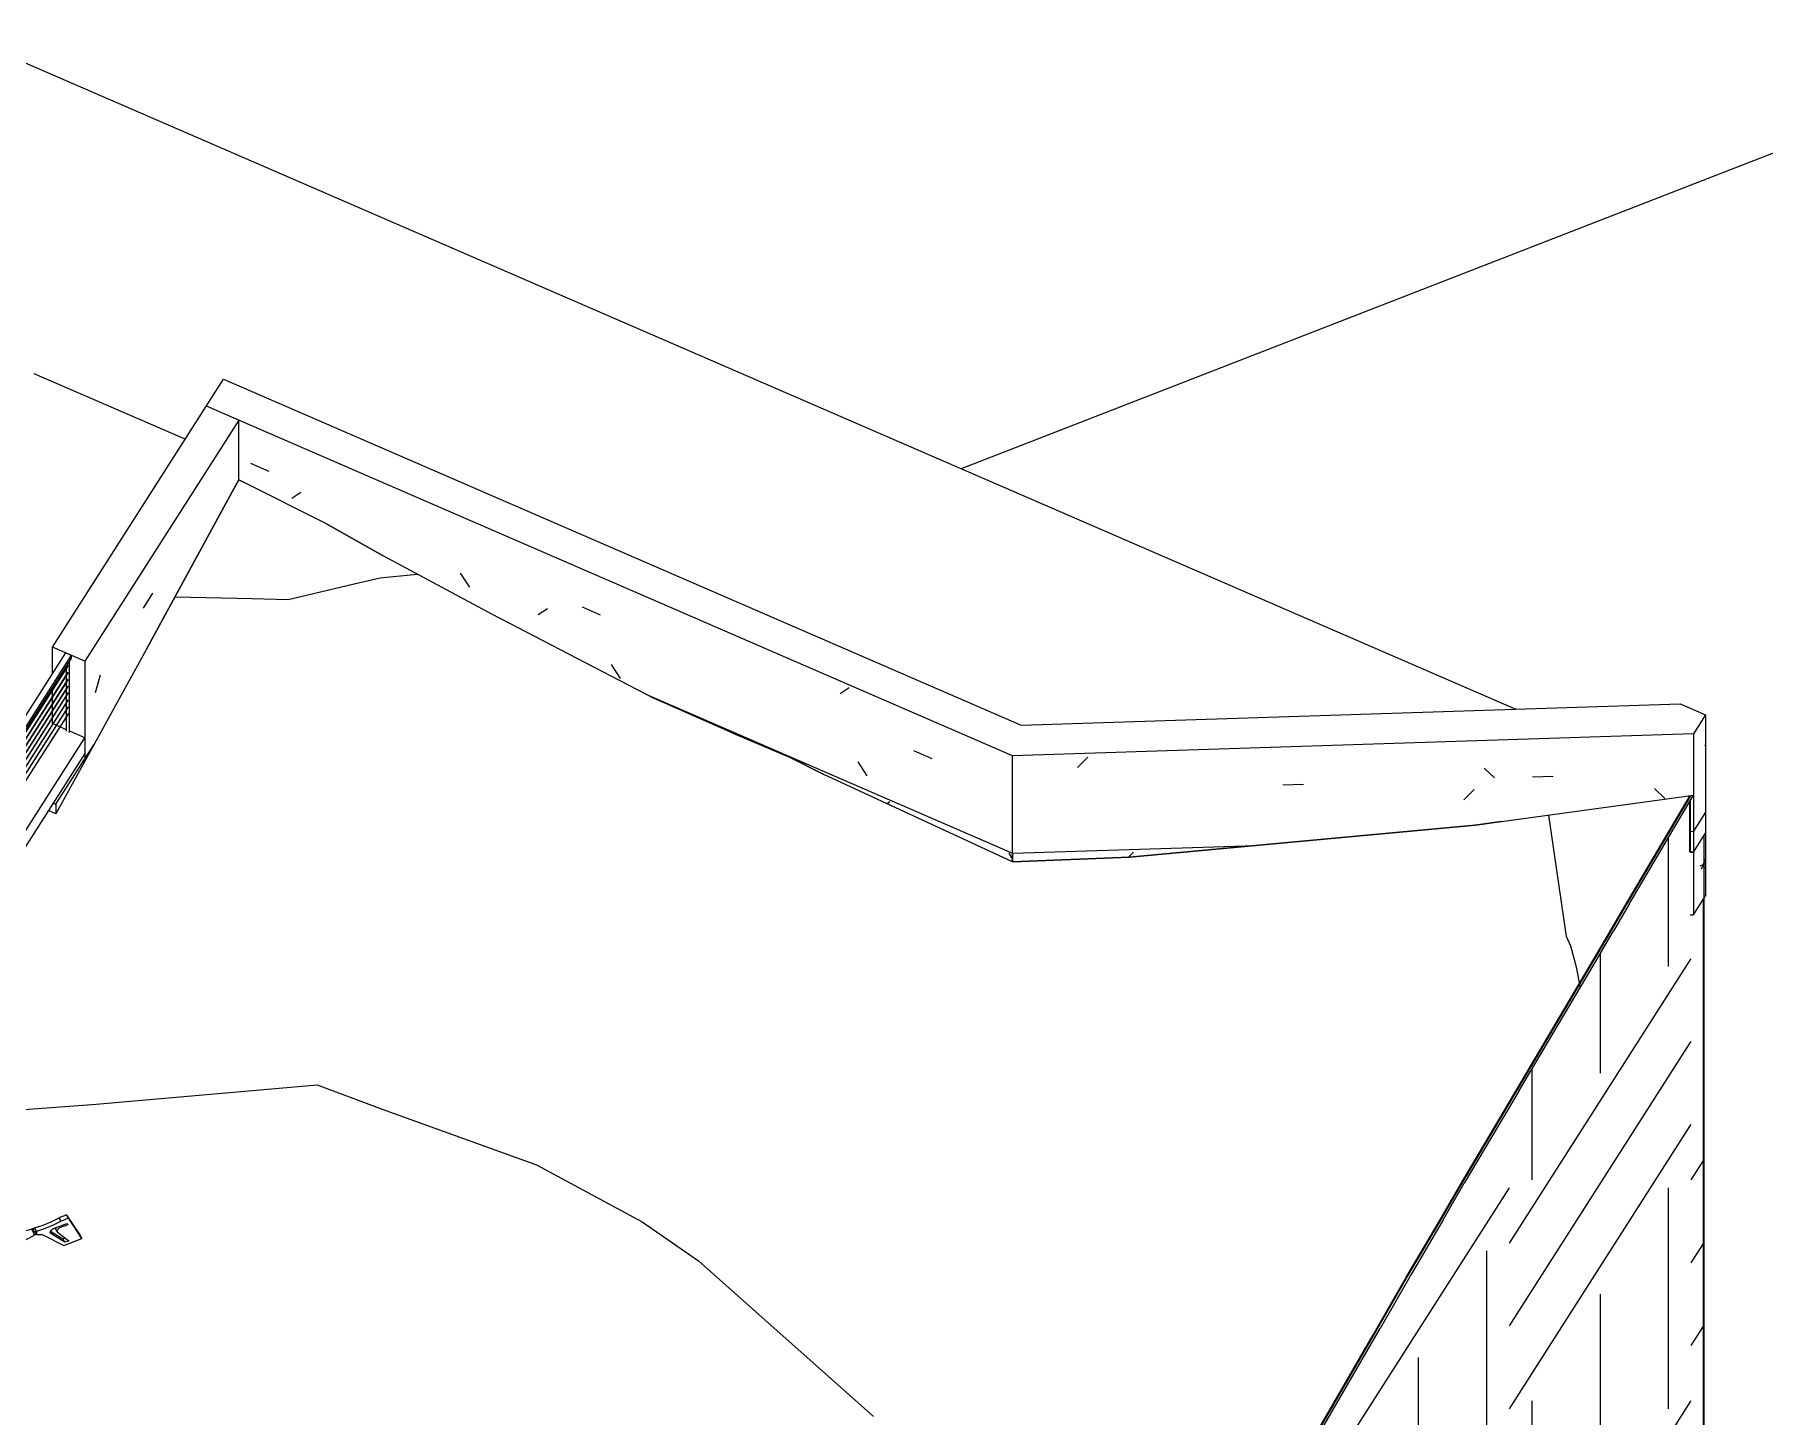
# Model space of a CAD drawing. Header units: millimetres. Extents: x -35445 to 232153, y -57203 to 42724.
# Drawn here: x 196246 to 210324, y 230 to 11479 of the extents above; entities that cross this region are included whole.
import ezdxf

# ---------------------------------------------------------------- set-up
doc = ezdxf.new("R2010")
doc.units = ezdxf.units.MM
for name, color, linetype, lineweight in [('A-FLOR', 192, 'Continuous', 9), ('A-FLOR-HRAL', 11, 'Continuous', 9), ('A-WALL-PATT', 111, 'Continuous', 9), ('C-BLDG-PADS', 91, 'Continuous', 9), ('C-TOPO', 7, 'Continuous', 9), ('C-TOPO-MINR', 7, 'Continuous', 9), ('L-SITE', 91, 'Continuous', 9), ('L-SITE-WALL', 31, 'Continuous', 9), ('S-FNDN', 32, 'Continuous', 9)]:
    doc.layers.add(name, color=color, linetype=linetype, lineweight=lineweight)
pattern_1 = [(57.425, (181628.4, -12577.8), (1478.838, 4114.31), [2746.7, -2746.7]), (57.425, (181628.4, -11902.9), (1478.838, 4114.31), [2746.7, -2746.7]), (57.425, (181628.4, -11228), (1478.838, 4114.31), [2746.7, -2746.7]), (90, (181813.3, -10713.7), (-1478.825, -514.913), [1799.7, -1799.7]), (90, (182367.9, -9845.7), (-1478.825, -514.913), [1799.7, -1799.7]), (90, (182922.4, -8977.7), (-1478.825, -514.913), [1799.7, -1799.7])]
pattern_2 = [(1.846, (172901.35, 30204.87), (4060.89, 706.787), [167.6, -2879.65, -19299.26]), (1.846, (172901.35, 30204.87), (4060.89, 706.787), [-3047.25, 167.6, -2879.65, -16252.01]), (1.846, (172901.35, 30204.87), (4060.89, 706.787), [-6094.5, 167.6, -5926.905, -10157.51]), (1.846, (172901.35, 30204.87), (4060.89, 706.787), [-12189.01, 167.6, -2879.65, -7110.255]), (1.846, (172901.35, 30204.87), (4060.89, 706.787), [-15236.26, 167.6, -1863.9, -5078.75]), (1.846, (172901.35, 30204.87), (4060.89, 706.787), [-17267.76, 167.6, -4911.15]), (136.459, (174424.2, 30541.9), (-2909.649, 1613.3), [115.54, -15290.3]), (136.459, (174424.2, 30541.9), (-2909.649, 1613.3), [-115.54, -1985.25, -13305.04]), (136.459, (174424.2, 30541.9), (-2909.649, 1613.3), [-2100.8, 115.54, -13189.5]), (136.459, (174424.2, 30541.9), (-2909.649, 1613.3), [-2216.34, -1985.25, -11204.25]), (136.459, (174424.2, 30541.9), (-2909.649, 1613.3), [-4201.59, 115.54, -11088.7]), (136.459, (174424.2, 30541.9), (-2909.649, 1613.3), [-4317.14, -4086.05, -7002.65]), (136.459, (174424.2, 30541.9), (-2909.649, 1613.3), [-8403.18, 115.54, -6887.11]), (136.459, (174424.2, 30541.9), (-2909.649, 1613.3), [-8518.73, -1985.25, -4901.86]), (136.459, (174424.2, 30541.9), (-2909.649, 1613.3), [-10503.98, 115.54, -4786.31]), (136.459, (174424.2, 30541.9), (-2909.649, 1613.3), [-10619.52, -1284.99, -3501.33]), (136.459, (174424.2, 30541.9), (-2909.649, 1613.3), [-11904.51, 115.54, -3385.78]), (136.459, (174424.2, 30541.9), (-2909.649, 1613.3), [-12020.05, -3385.78]), (225.42, (174931.8, 31710.05), (-1151.226, -2320.044), [119.33, -15790.83]), (225.42, (174931.8, 31710.05), (-1151.226, -2320.044), [-119.33, -2050.24, -13740.58]), (225.42, (174931.8, 31710.05), (-1151.226, -2320.044), [-2169.57, 119.33, -13621.26]), (225.42, (174931.8, 31710.05), (-1151.226, -2320.044), [-2288.89, -2050.24, -11571.02]), (225.42, (174931.8, 31710.05), (-1151.226, -2320.044), [-4339.13, 119.33, -11451.7]), (225.42, (174931.8, 31710.05), (-1151.226, -2320.044), [-4458.46, -4219.8, -7231.89]), (225.42, (174931.8, 31710.05), (-1151.226, -2320.044), [-8678.26, 119.33, -7112.56]), (225.42, (174931.8, 31710.05), (-1151.226, -2320.044), [-8797.59, -2050.24, -5062.32]), (225.42, (174931.8, 31710.05), (-1151.226, -2320.044), [-10847.83, 119.33, -4943]), (225.42, (174931.8, 31710.05), (-1151.226, -2320.044), [-10967.16, -1327.05, -3615.94]), (225.42, (174931.8, 31710.05), (-1151.226, -2320.044), [-12294.21, 119.33, -3496.62]), (225.42, (174931.8, 31710.05), (-1151.226, -2320.044), [-12413.53, -3496.62])]

# ---------------------------------------------------------------- blocks, each defined once
blk = doc.blocks.new('M_Wind Power Generator - 9 Meters High-397393-Solar Analysis')
at = {"layer": 'L-SITE'}
for p, q in [((15013, 2124), (14980, 1606)), ((15035, 2133), (15013, 2124)), ((15020, 2111), (15013, 2124)), ((15043, 2119), (15020, 2111)), ((15035, 2133), (15043, 2119)), ((15043, 2119), (15076, 1488)), ((15053, 1479), (15020, 2111)), ((14602, 1915), (14579, 1906)), ((14941, 1591), (14579, 1906)), ((14579, 1906), (14583, 1891)), ((14583, 1891), (14923, 1503)), ((14602, 1915), (14964, 1599)), ((15949, 1819), (15932, 1847)), ((16009, 1842), (15993, 1870)), ((15993, 1869), (16100, 1708)), ((15993, 1869), (16010, 1841)), ((16117, 1680), (16010, 1841)), ((15731, 1765), (15716, 1745)), ((15716, 1745), (15747, 1737)), ((15731, 1739), (15724, 1727)), ((15724, 1702), (15726, 1702)), ((15738, 1711), (15727, 1702)), ((15747, 1711), (15728, 1712)), ((15731, 1765), (15747, 1737)), ((15747, 1711), (15731, 1739)), ((15747, 1737), (15747, 1711)), ((15805, 1706), (15969, 1623)), ((15862, 1738), (15962, 1677)), ((15979, 1649), (15864, 1719)), ((15894, 1763), (15994, 1802)), ((15899, 1761), (15915, 1733)), ((15910, 1752), (15901, 1758)), ((15918, 1730), (16010, 1661)), ((16003, 1791), (15944, 1768)), ((15994, 1802), (16003, 1791)), ((16100, 1708), (16117, 1680)), ((14964, 1599), (14941, 1591)), ((15009, 1572), (15009, 1542)), ((15962, 1677), (15980, 1684)), ((15979, 1649), (15962, 1677)), ((15969, 1623), (16117, 1680)), ((16010, 1661), (15979, 1649)), ((15023, 1518), (15023, 1548)), ((15035, 1523), (15023, 1518)), ((15076, 1488), (15053, 1479)), ((15272, 1434), (15283, 1442)), ((15297, 1455), (15309, 1465)), ((15364, 1397), (15364, 1513)), ((15061, 1338), (15036, 1334)), ((15071, 1310), (15055, 1304)), ((15055, 1304), (15445, 371)), ((15060, 1338), (15081, 1283)), ((15088, 1287), (15067, 1342)), ((15091, 1347), (15099, 1327)), ((15115, 1333), (15092, 1324)), ((15449, 373), (15092, 1324)), ((15115, 1333), (15472, 382)), ((15193, 1351), (15193, 1125)), ((15345, 719), (15345, 1351)), ((15193, 974), (15193, -3549)), ((15345, -3540), (15345, 610)), ((15468, 380), (15445, 371)), ((15445, 371), (15449, 373)), ((15472, 382), (15449, 373))]:
    blk.add_line(p, q, dxfattribs=at)
for points in [[(15731, 1765, 0), (15801, 1788, 0), (15868, 1815, 0), (15932, 1847, 0)], [(15932, 1847, 0), (15947, 1854, 0), (15959, 1860, 0), (15970, 1864, 0), (15978, 1867, 0), (15985, 1870, 0), (15990, 1871, 0), (15992, 1871, 0), (15993, 1869, 0)], [(16010, 1841, 0), (16009, 1842, 0), (16006, 1842, 0), (16001, 1841, 0), (15994, 1839, 0), (15986, 1836, 0), (15975, 1831, 0), (15963, 1826, 0), (15949, 1819, 0)], [(15421, 1679, 0), (15532, 1706, 0), (15651, 1740, 0), (15705, 1756, 0)], [(15464, 1567, 0), (15564, 1622, 0), (15675, 1677, 0), (15726, 1702, 0)], [(15716, 1745, 0), (15712, 1752, 0), (15708, 1755, 0), (15705, 1756, 0)], [(15728, 1762, 0), (15715, 1757, 0), (15706, 1756, 0)], [(15726, 1702, 0), (15728, 1705, 0), (15728, 1710, 0), (15726, 1718, 0), (15724, 1728, 0), (15720, 1737, 0), (15716, 1745, 0)], [(15949, 1819, 0), (15884, 1787, 0), (15817, 1759, 0), (15747, 1737, 0)], [(15747, 1711, 0), (15761, 1712, 0), (15773, 1712, 0), (15783, 1711, 0), (15791, 1710, 0), (15798, 1708, 0), (15805, 1706, 0)], [(15864, 1719, 0), (15861, 1722, 0), (15859, 1726, 0), (15860, 1732, 0), (15862, 1737, 0), (15866, 1743, 0), (15871, 1749, 0), (15878, 1755, 0), (15886, 1759, 0), (15894, 1763, 0)], [(15901, 1758, 0), (15898, 1762, 0), (15898, 1766, 0)], [(15944, 1768, 0), (15936, 1765, 0), (15929, 1760, 0), (15923, 1754, 0), (15918, 1749, 0), (15915, 1743, 0), (15914, 1738, 0), (15915, 1733, 0), (15918, 1730, 0)], [(14946, 1560, 0), (14936, 1547, 0), (14929, 1534, 0), (14923, 1523, 0), (14920, 1513, 0), (14917, 1504, 0), (14916, 1497, 0), (14914, 1490, 0), (14914, 1484, 0), (14913, 1479, 0), (14913, 1474, 0), (14913, 1470, 0), (14913, 1466, 0), (14913, 1463, 0), (14914, 1459, 0), (14914, 1456, 0), (14914, 1454, 0), (14915, 1451, 0), (14915, 1449, 0), (14915, 1447, 0), (14916, 1445, 0), (14916, 1443, 0), (14916, 1441, 0), (14917, 1439, 0), (14917, 1438, 0), (14918, 1436, 0), (14918, 1435, 0), (14918, 1433, 0), (14919, 1432, 0), (14919, 1430, 0), (14920, 1429, 0), (14920, 1428, 0), (14921, 1426, 0), (14921, 1425, 0), (14921, 1424, 0), (14922, 1423, 0), (14922, 1421, 0), (14923, 1420, 0), (14923, 1419, 0), (14924, 1418, 0), (14924, 1416, 0), (14925, 1415, 0), (14926, 1414, 0), (14926, 1413, 0), (14927, 1411, 0), (14927, 1410, 0), (14928, 1409, 0), (14929, 1407, 0), (14930, 1406, 0), (14930, 1404, 0), (14931, 1403, 0)], [(14942, 1552, 0), (14940, 1570, 0), (14941, 1591, 0)], [(14944, 1557, 0), (14951, 1563, 0), (14963, 1558, 0), (14977, 1543, 0), (14993, 1518, 0)], [(14995, 1591, 0), (14963, 1572, 0), (14948, 1562, 0)], [(14964, 1599, 0), (14963, 1578, 0), (14964, 1571, 0)], [(14980, 1606, 0), (14994, 1593, 0), (15009, 1572, 0)], [(15421, 1679, 0), (15308, 1662, 0), (15200, 1652, 0), (15118, 1638, 0), (15069, 1624, 0)], [(15464, 1567, 0), (15370, 1503, 0), (15283, 1438, 0), (15213, 1393, 0), (15159, 1366, 0), (15106, 1348, 0), (15086, 1343, 0)], [(14993, 1518, 0), (15009, 1487, 0), (15024, 1451, 0), (15035, 1416, 0), (15043, 1384, 0), (15045, 1358, 0), (15043, 1341, 0), (15035, 1334, 0)], [(15016, 1530, 0), (15013, 1536, 0), (15009, 1542, 0)], [(15023, 1518, 0), (15020, 1524, 0), (15016, 1530, 0)], [(15023, 1548, 0), (15039, 1515, 0), (15053, 1479, 0)], [(15272, 1434, 0), (15291, 1436, 0), (15310, 1442, 0)], [(15310, 1442, 0), (15327, 1450, 0), (15341, 1461, 0), (15353, 1475, 0), (15360, 1490, 0), (15364, 1506, 0), (15364, 1512, 0)], [(15034, 1334, 0), (15017, 1338, 0), (15003, 1342, 0), (14992, 1347, 0), (14982, 1352, 0), (14975, 1356, 0), (14968, 1361, 0), (14963, 1365, 0), (14958, 1369, 0), (14954, 1373, 0), (14951, 1376, 0), (14948, 1379, 0), (14946, 1382, 0), (14944, 1385, 0), (14942, 1387, 0), (14940, 1390, 0), (14938, 1392, 0), (14937, 1394, 0), (14936, 1396, 0), (14934, 1398, 0), (14933, 1399, 0), (14932, 1401, 0), (14931, 1403, 0), (14931, 1403, 0)], [(15081, 1283, 0), (15069, 1289, 0), (15055, 1304, 0)], [(15060, 1338, 0), (15063, 1339, 0), (15067, 1342, 0)], [(15067, 1342, 0), (15079, 1344, 0), (15091, 1347, 0)], [(15092, 1324, 0), (15092, 1302, 0), (15088, 1287, 0)], [(15310, 1326, 0), (15286, 1320, 0), (15261, 1319, 0), (15237, 1323, 0), (15215, 1333, 0), (15196, 1347, 0), (15183, 1364, 0), (15177, 1377, 0)], [(15364, 1397, 0), (15364, 1391, 0), (15359, 1371, 0), (15347, 1353, 0), (15331, 1337, 0), (15310, 1326, 0)]]:
    blk.add_polyline3d(points, dxfattribs=at)
blk = doc.blocks.new('Railing - 25mm-V43-Solar Analysis')
at = {"layer": 'A-FLOR-HRAL'}
for p, q in [((12499, 774), (12499, 869)), ((12521, 765), (12521, 904)), ((12533, 922), (12533, 760))]:
    blk.add_line(p, q, dxfattribs=at)
blk = doc.blocks.new('Railing - 25mm-V44-Solar Analysis')
at = {"layer": 'A-FLOR-HRAL'}
for p, q in [((13220, 1424), (13220, 1997)), ((13232, 2016), (13232, 1443)), ((13198, 1434), (13198, 1963)), ((13198, 1434), (13220, 1424)), ((13220, 1424), (13232, 1443))]:
    blk.add_line(p, q, dxfattribs=at)
blk = doc.blocks.new('Railing - 25mm-V45-Solar Analysis')
at = {"layer": 'A-FLOR-HRAL'}
for p, q in [((13930, 3109), (13930, 2536)), ((13896, 2528), (13896, 3056)), ((13919, 2518), (13919, 3090)), ((13919, 2518), (13930, 2536)), ((13896, 2528), (13919, 2518))]:
    blk.add_line(p, q, dxfattribs=at)
blk = doc.blocks.new('Railing - 25mm-V46-Solar Analysis')
at = {"layer": 'A-FLOR-HRAL'}
for p, q in [((15992, 5808), (15992, 6337)), ((16015, 5799), (16015, 6372))]:
    blk.add_line(p, q, dxfattribs=at)
blk = doc.blocks.new('Railing - Railing-931378-Solar Analysis')
at = {"layer": 'A-FLOR-HRAL'}
for p, q in [((16004, 6345), (15328, 5287)), ((15328, 5281), (16007, 6344)), ((16004, 6289), (15328, 5230)), ((15328, 5224), (16007, 6287)), ((16004, 6232), (15328, 5173)), ((15328, 5167), (16007, 6230)), ((16004, 6175), (15328, 5117)), ((15328, 5111), (16007, 6174)), ((16006, 6122), (15328, 5060)), ((15328, 5054), (16008, 6120)), ((15328, 4997), (16008, 6063)), ((16004, 6062), (15328, 5003)), ((15328, 4941), (16008, 6006)), ((16004, 6005), (15328, 4947)), ((16007, 5953), (15328, 4890)), ((15328, 4884), (16008, 5949)), ((15305, 5252), (14629, 4193)), ((14629, 4187), (15308, 5250)), ((15305, 5195), (14629, 4137)), ((14629, 4131), (15308, 5193)), ((15305, 5138), (14629, 4080)), ((14629, 4074), (15308, 5137)), ((15305, 5082), (14629, 4023)), ((14629, 4017), (15308, 5080)), ((15305, 5025), (14629, 3967)), ((14629, 3961), (15308, 5023)), ((15305, 4968), (14629, 3910)), ((14629, 3904), (15308, 4967)), ((15305, 4912), (14629, 3853)), ((14629, 3847), (15308, 4910)), ((15305, 4855), (14629, 3796)), ((14629, 3791), (15308, 4853)), ((14607, 4158), (13930, 3100)), ((13930, 3094), (14609, 4157)), ((13930, 3037), (14610, 4100)), ((14606, 4100), (13930, 3043)), ((14607, 4045), (13930, 2986)), ((13930, 2980), (14609, 4043)), ((14607, 3988), (13930, 2930)), ((13930, 2924), (14609, 3987)), ((14607, 3932), (13930, 2873)), ((13930, 2867), (14609, 3930)), ((14607, 3875), (13930, 2816)), ((13930, 2810), (14609, 3873)), ((14607, 3818), (13930, 2760)), ((13930, 2754), (14609, 3816)), ((13930, 2697), (14612, 3764)), ((14608, 3764), (13930, 2703)), ((13908, 3065), (13232, 2006)), ((13232, 2000), (13911, 3063)), ((13908, 3008), (13232, 1950)), ((13232, 1944), (13911, 3006)), ((13908, 2951), (13232, 1893)), ((13232, 1887), (13911, 2950)), ((13908, 2895), (13232, 1836)), ((13232, 1830), (13911, 2893)), ((13908, 2838), (13232, 1779)), ((13232, 1774), (13911, 2836)), ((13908, 2781), (13232, 1723)), ((13232, 1717), (13911, 2780)), ((13908, 2725), (13232, 1666)), ((13232, 1660), (13911, 2723)), ((13908, 2668), (13232, 1609)), ((13232, 1604), (13911, 2666)), ((13209, 1971), (12533, 913)), ((12533, 907), (13212, 1970)), ((13209, 1915), (12533, 856)), ((12533, 850), (13212, 1913)), ((13209, 1858), (12533, 799)), ((12533, 793), (13212, 1856)), ((13209, 1801), (12541, 756)), ((12544, 755), (13212, 1799)), ((13209, 1745), (12570, 744)), ((12573, 742), (13212, 1743)), ((13209, 1688), (12598, 732)), ((12602, 732), (13212, 1686)), ((13209, 1631), (12627, 719)), ((12629, 718), (13212, 1629)), ((13209, 1574), (12655, 707)), ((12658, 706), (13212, 1573)), ((12511, 878), (12456, 793)), ((12459, 792), (12513, 876)), ((12511, 821), (12485, 781)), ((12488, 779), (12513, 819))]:
    blk.add_line(p, q, dxfattribs=at)
for name, p in [('Railing - 25mm-V46-Solar Analysis', (0, 0)), ('Railing - 25mm-V44-Solar Analysis', (2096, 3281)), ('Railing - 25mm-V44-Solar Analysis', (1397, 2187)), ('Railing - 25mm-V45-Solar Analysis', (0, 0)), ('Railing - 25mm-V44-Solar Analysis', (0, 0)), ('Railing - 25mm-V43-Solar Analysis', (0, 0))]:
    blk.add_blockref(name, p)
blk = doc.blocks.new('Top Rail Type - Top Rail_Internal_-931539-Solar Analysis')
at = {"layer": 'A-FLOR-HRAL'}
for p, q in [((12393, 820), (15987, 6446)), ((16031, 6426), (12437, 801)), ((12452, 795), (16031, 6398)), ((15987, 6446), (16031, 6426)), ((16031, 6426), (16031, 6398))]:
    blk.add_line(p, q, dxfattribs=at)

msp = doc.modelspace()

# ---------------------------------------------------------------- hatches: boundary and pattern name
at = {"layer": 'A-WALL-PATT'}
h = msp.add_hatch(dxfattribs=at)
h.set_pattern_fill('FP_16', color=256, style=0, pattern_type=2)
h.set_pattern_definition([(57.425, (171102.14, -8013.3), (1892.9072, 3538.605), [145.03, -19191.75]), (57.425, (171102.14, -8013.3), (1892.9072, 3538.605), [-145.026, -2491.81, -16699.94]), (57.425, (171102.14, -8013.3), (1892.9072, 3538.605), [-2636.83, 145.026, -16554.914]), (57.425, (171102.14, -8013.3), (1892.9072, 3538.605), [-2781.86, -2491.81, -14063.11]), (57.425, (171102.14, -8013.3), (1892.9072, 3538.605), [-5273.665, 145.026, -13918.08]), (57.425, (171102.14, -8013.3), (1892.9072, 3538.605), [-5418.69, -5128.64, -8789.44]), (57.425, (171102.14, -8013.3), (1892.9072, 3538.605), [-10547.33, 145.026, -8644.416]), (57.425, (171102.14, -8013.3), (1892.9072, 3538.605), [-10692.356, -2491.81, -6152.61]), (57.425, (171102.14, -8013.3), (1892.9072, 3538.605), [-13184.16, 145.026, -6007.584]), (57.425, (171102.14, -8013.3), (1892.9072, 3538.605), [-13329.19, -1612.86, -4394.72]), (57.425, (171102.14, -8013.3), (1892.9072, 3538.605), [-14942.05, 145.026, -4249.695]), (57.425, (171102.14, -8013.3), (1892.9072, 3538.605), [-15087.08, -4249.7]), (151.511, (171812, -6614.3), (-1356.274, -415.75), [44.42, -763.21, -5115]), (151.511, (171812, -6614.3), (-1356.274, -415.75), [-807.63, 44.42, -763.21, -4307.37]), (151.511, (171812, -6614.3), (-1356.274, -415.75), [-1615.26, 44.42, -1570.84, -2692.1]), (151.511, (171812, -6614.3), (-1356.274, -415.75), [-3230.525, 44.42, -763.21, -1884.47]), (151.511, (171812, -6614.3), (-1356.274, -415.75), [-4038.16, 44.42, -494, -1346.05]), (151.511, (171812, -6614.3), (-1356.274, -415.75), [-4576.58, 44.42, -1301.63]), (254.77, (172048.6, -5092.18), (-536.6314, -3122.8503), [148.62, -19667.21]), (254.77, (172048.6, -5092.18), (-536.6314, -3122.8503), [-148.62, -2553.54, -17113.67]), (254.77, (172048.6, -5092.18), (-536.6314, -3122.8503), [-2702.16, 148.62, -16965.05]), (254.77, (172048.6, -5092.18), (-536.6314, -3122.8503), [-2850.78, -2553.54, -14411.51]), (254.77, (172048.6, -5092.18), (-536.6314, -3122.8503), [-5404.32, 148.62, -14262.895]), (254.77, (172048.6, -5092.18), (-536.6314, -3122.8503), [-5552.94, -5255.7, -9007.2]), (254.77, (172048.6, -5092.18), (-536.6314, -3122.8503), [-10808.64, 148.62, -8858.58]), (254.77, (172048.6, -5092.18), (-536.6314, -3122.8503), [-10957.25, -2553.54, -6305.04]), (254.77, (172048.6, -5092.18), (-536.6314, -3122.8503), [-13510.79, 148.62, -6156.42]), (254.77, (172048.6, -5092.18), (-536.6314, -3122.8503), [-13659.41, -1652.82, -4503.6]), (254.77, (172048.6, -5092.18), (-536.6314, -3122.8503), [-15312.23, 148.62, -4354.98]), (254.77, (172048.6, -5092.18), (-536.6314, -3122.8503), [-15460.85, -4354.98])])
h.paths.add_polyline_path([(196656, 5567), (197788, 7633), (197909, 7855), (197909, 8339), (196656, 6378), (196656, 5585)], flags=0)
h = msp.add_hatch(dxfattribs=at)
h.set_pattern_fill('FP_12', color=256, style=0, pattern_type=2)
h.set_pattern_definition([(336.557, (201598.67, 32344.2), (3596.25, -983.536), [161.7, -21397.22]), (336.557, (201598.67, 32344.2), (3596.25, -983.536), [-161.69, -2778.16, -18619.06]), (336.557, (201598.67, 32344.2), (3596.25, -983.536), [-2939.85, 161.69, -18457.37]), (336.557, (201598.67, 32344.2), (3596.25, -983.536), [-3101.54, -2778.16, -15679.21]), (336.557, (201598.67, 32344.2), (3596.25, -983.536), [-5879.7, 161.69, -15517.52]), (336.557, (201598.67, 32344.2), (3596.25, -983.536), [-6041.4, -5718.01, -9799.5]), (336.557, (201598.67, 32344.2), (3596.25, -983.536), [-11759.41, 161.69, -9637.82]), (336.557, (201598.67, 32344.2), (3596.25, -983.536), [-11921.1, -2778.16, -6859.65]), (336.557, (201598.67, 32344.2), (3596.25, -983.536), [-14699.26, 161.69, -6697.96]), (336.557, (201598.67, 32344.2), (3596.25, -983.536), [-14860.95, -1798.21, -4899.75]), (336.557, (201598.67, 32344.2), (3596.25, -983.536), [-16659.16, 161.69, -4738.06]), (336.557, (201598.67, 32344.2), (3596.25, -983.536), [-16820.85, -4738.06]), (122.945, (202947.26, 32047.37), (-2576.741, 2824.376), [136.4, -18048.78]), (122.945, (202947.26, 32047.37), (-2576.741, 2824.376), [-136.39, -2343.4, -15705.38]), (122.945, (202947.26, 32047.37), (-2576.741, 2824.376), [-2479.8, 136.39, -15568.99]), (122.945, (202947.26, 32047.37), (-2576.741, 2824.376), [-2616.18, -2343.4, -13225.58]), (122.945, (202947.26, 32047.37), (-2576.741, 2824.376), [-4959.6, 136.39, -13089.19]), (122.945, (202947.26, 32047.37), (-2576.741, 2824.376), [-5095.98, -4823.2, -8265.99]), (122.945, (202947.26, 32047.37), (-2576.741, 2824.376), [-9919.18, 136.39, -8129.6]), (122.945, (202947.26, 32047.37), (-2576.741, 2824.376), [-10055.57, -2343.4, -5786.19]), (122.945, (202947.26, 32047.37), (-2576.741, 2824.376), [-12398.98, 136.39, -5649.8]), (122.945, (202947.26, 32047.37), (-2576.741, 2824.376), [-12535.37, -1516.81, -4133]), (122.945, (202947.26, 32047.37), (-2576.741, 2824.376), [-14052.18, 136.39, -3996.6]), (122.945, (202947.26, 32047.37), (-2576.741, 2824.376), [-14188.57, -3996.6]), (214.053, (203396.8, 33004.25), (-1019.52, -1840.854), [89.52, -11847.07]), (214.053, (203396.8, 33004.25), (-1019.52, -1840.854), [-89.52, -1538.2, -10308.88]), (214.053, (203396.8, 33004.25), (-1019.52, -1840.854), [-1627.72, 89.52, -10219.35]), (214.053, (203396.8, 33004.25), (-1019.52, -1840.854), [-1717.24, -1538.2, -8681.16]), (214.053, (203396.8, 33004.25), (-1019.52, -1840.854), [-3255.43, 89.52, -8591.64]), (214.053, (203396.8, 33004.25), (-1019.52, -1840.854), [-3344.96, -3165.91, -5425.73]), (214.053, (203396.8, 33004.25), (-1019.52, -1840.854), [-6510.87, 89.52, -5336.2]), (214.053, (203396.8, 33004.25), (-1019.52, -1840.854), [-6600.4, -1538.2, -3798]), (214.053, (203396.8, 33004.25), (-1019.52, -1840.854), [-8138.59, 89.52, -3708.48]), (214.053, (203396.8, 33004.25), (-1019.52, -1840.854), [-8228.11, -995.62, -2712.86]), (214.053, (203396.8, 33004.25), (-1019.52, -1840.854), [-9223.73, 89.52, -2623.34]), (214.053, (203396.8, 33004.25), (-1019.52, -1840.854), [-9313.26, -2623.34])])
h.paths.add_polyline_path([(204206, 4744), (204206, 5609), (197909, 8339), (197909, 7855), (198105, 7757), (198616, 7500), (199083, 7236), (200146, 6668), (201282, 6078), (201930, 5792), (202391, 5597), (202669, 5457), (204192, 4750)], flags=0)
h = msp.add_hatch(dxfattribs=at)
h.set_pattern_fill('FP_14', color=256, style=0, pattern_type=2)
h.set_pattern_definition([(71.654, (181648.44, -12586.4), (1697.103, 2475.607), [362.395, -3986.35]), (55.568, (181648.4, -12586.4), (-328.31, 1652.1), [250.12, -2751.34]), (101.239, (181789.9, -12380.1), (1368.84, 4127.7), [140.37, -1544.04]), (70.561, (181648.4, -12010.5), (2525.23, 3475.78), [553.77, -6091.43]), (96.414, (181859, -11721), (2211.5, 6266.42), [234.02, -2574.18]), (54.001, (181648.4, -12010.5), (2211.51, 6266.41), [358.02, -3938.24]), (63.801, (181885.06, -11784.2), (1412.347, 1051.234), [375.25, -4127.775]), (36.661, (181885, -11784.2), (575.69, 2989.18), [146.72, -1613.91]), (79.098, (182002.8, -11696.6), (1988.09, 4040.39), [253.68, -2790.44]), (68.191, (181648.44, -12586.44), (28.765, 1003.6082), [166.738, -3127.608, 166.738, -6565.955]), (68.191, (181648.44, -12586.44), (28.765, 1003.6082), [-3461.085, -3218.556, 166.738, -3180.66]), (59.904, (181648.44, -12586.44), (622.465, 2109.961), [154.38, -5793.99]), (59.904, (181648.44, -12586.44), (622.465, 2109.961), [-154.38, -1632.7, -4161.285]), (59.904, (181648.44, -12586.44), (622.465, 2109.961), [-1787.084, 154.38, -4006.903]), (59.904, (181648.44, -12586.44), (622.465, 2109.961), [-1941.465, -2825.65, -1181.253]), (59.904, (181648.44, -12586.44), (622.465, 2109.961), [-4767.116, 154.38, -1026.87]), (59.904, (181648.44, -12586.44), (622.465, 2109.961), [-4921.5, -1026.87]), (38.304, (181120.8, -13412.3), (1263.092, 1912), [83.92, -551.83, 83.92, -4531.61]), (38.304, (181120.8, -13412.3), (1263.092, 1912), [-719.666, -1899.614, 83.92, -2548.077]), (24.228, (180884.2, -13782.6), (1379.91, 2448.006), [63.13, -558.59, 63.13, -2333.85]), (24.228, (180884.2, -13782.6), (1379.91, 2448.006), [-684.85, -927.8, 63.13, -1342.92])])
h.paths.add_polyline_path([(209747, 4314), (209845, 4468), (209845, 5941), (209747, 5787), (209747, 4399)], flags=0)
h = msp.add_hatch(dxfattribs=at)
h.set_pattern_fill('FP_13', color=256, style=0, pattern_type=2)
h.set_pattern_definition(pattern_2)
h.paths.add_polyline_path([(209721, 4313), (209747, 4314), (209747, 5287), (209721, 5242), (209721, 4399)], flags=0)
h.paths.add_polyline_path([(204806, 4769), (205158, 4784), (208028, 5052), (209747, 5287), (209747, 5787), (204806, 5628), (204806, 4784)], flags=0)
h = msp.add_hatch(dxfattribs=at)
h.set_pattern_fill('FP_13', color=256, style=0, pattern_type=2)
h.set_pattern_definition(pattern_2)
h.paths.add_polyline_path([(204206, 4815), (204806, 4835), (204806, 5628), (204206, 5609), (204206, 5148)], flags=0)
at = {"layer": 'C-TOPO'}
h = msp.add_hatch(dxfattribs=at)
h.set_pattern_fill('FP_8', color=256, style=0, pattern_type=2)
h.set_pattern_definition(pattern_1)
h.paths.add_polyline_path([(180674, -46534), (180685, -46509), (180685, -41480), (180674, -41483), (180674, -46527)], flags=0)
h.paths.add_polyline_path([(180705, -46487), (184314, -40837), (183539, -40871), (182507, -40900), (181553, -40911), (181370, -40911), (182600, -38985), (183513, -38958), (184532, -38910), (185523, -38845), (185593, -38836), (185608, -38813), (184878, -38865), (184073, -38910), (183260, -38941), (182599, -38955), (182615, -38626), (181723, -39881), (180705, -41466), (180705, -46476)], flags=0)
h.paths.add_polyline_path([(200692, -15204), (209721, -1072), (209721, 5242), (207690, 1796), (207034, 666), (206328, -550), (205144, -2539), (204318, -4036), (203905, -4762), (203358, -5686), (201217, -9177), (200583, -10238), (199877, -11416), (199875, -11417), (199875, -11429), (198442, -13815), (199173, -14284), (199976, -14781), (200681, -15197)], flags=0)
h = msp.add_hatch(dxfattribs=at)
h.set_pattern_fill('FP_8', color=256, style=0, pattern_type=2)
h.set_pattern_definition(pattern_1)
h.paths.add_polyline_path([(209721, -1072), (209825, -908), (209825, 4436), (209747, 4314), (209721, 4313), (209721, -437)], flags=0)

# ---------------------------------------------------------------- linework, layer by layer
at = {"color": 252, "lineweight": 9}
msp.add_line((227536, 17169), (203786, 7945), dxfattribs=at)
for start_param, end_param in [(0.161265, 1.875666), (4.712728, 6.444451)]:
    msp.add_ellipse((181359, -765), major_axis=(48731, 0), ratio=0.823831, start_param=start_param, end_param=end_param, dxfattribs=at)
at = {"color": 27, "lineweight": 9}
for start_param, end_param in [(0.161265, 1.983723), (4.739247, 6.444451)]:
    msp.add_ellipse((181359, -765), major_axis=(46411, 0), ratio=0.823831, start_param=start_param, end_param=end_param, dxfattribs=at)
at = {"layer": 'A-FLOR'}
for p, q in [((197471, 8185), (196244, 8717)), ((196507, 5820), (196391, 5870)), ((196656, 5755), (196534, 5808)), ((193374, 618), (196656, 5755)), ((196656, 5627), (193438, 590))]:
    msp.add_line(p, q, dxfattribs=at)
at = {"layer": 'C-BLDG-PADS'}
for p, q in [((201221, 6110), (204206, 4815)), ((196419, 5213), (196728, 5697)), ((196397, 5222), (196419, 5213)), ((196419, 5213), (196419, 5135)), ((209845, 5148), (209747, 4994)), ((209721, 4993), (209747, 4994)), ((209747, 4824), (209845, 4978)), ((204206, 4815), (206187, 4879)), ((204206, 4815), (204206, 4744)), ((209747, 4824), (209721, 4823))]:
    msp.add_line(p, q, dxfattribs=at)
at = {"layer": 'C-TOPO'}
for p, q in [((197158, 6477), (197855, 7757)), ((197855, 7757), (197158, 6477)), ((197855, 7757), (197909, 7855)), ((197909, 7855), (197855, 7757)), ((197909, 7855), (197952, 7834)), ((197952, 7834), (197909, 7855)), ((198616, 7500), (197952, 7834)), ((198616, 7500), (197952, 7834)), ((198616, 7500), (199083, 7236)), ((199083, 7236), (198616, 7500)), ((199967, 6761), (199083, 7236)), ((199967, 6761), (199083, 7236)), ((201221, 6110), (199967, 6761)), ((201221, 6110), (199967, 6761)), ((197158, 6477), (196419, 5135)), ((197158, 6477), (196419, 5135)), ((201282, 6078), (201221, 6110)), ((201282, 6078), (201221, 6110)), ((201930, 5792), (201282, 6078)), ((201930, 5792), (201282, 6078)), ((201930, 5792), (202391, 5597)), ((202391, 5597), (201930, 5792)), ((202391, 5597), (202669, 5457)), ((202669, 5457), (202391, 5597)), ((204206, 4744), (202669, 5457)), ((204206, 4744), (202669, 5457)), ((208184, 5073), (209747, 5287)), ((208184, 5073), (209747, 5287)), ((209222, 4399), (209747, 5287)), ((209747, 5287), (209747, 5133)), ((196419, 5135), (196360, 5164)), ((196419, 5135), (196360, 5164)), ((207971, 5044), (208184, 5073)), ((208184, 5073), (207971, 5044)), ((209747, 5133), (209747, 4994)), ((205158, 4784), (207971, 5044)), ((207971, 5044), (205158, 4784)), ((209747, 4994), (209747, 4824)), ((209747, 4824), (209845, 4978)), ((209835, -933), (209835, 4961)), ((209721, 4823), (209747, 4824)), ((209747, 4824), (209721, 4823)), ((204206, 4744), (205158, 4784)), ((205158, 4784), (204206, 4744)), ((209222, 4399), (209094, 4179)), ((209825, 4436), (209825, -908)), ((208929, 3897), (209094, 4179)), ((208326, 2878), (208929, 3897)), ((208326, 2878), (207880, 2128)), ((207710, 1830), (207880, 2128)), ((207710, 1830), (207452, 1390)), ((207452, 1390), (207196, 946)), ((206398, -433), (207196, 946))]:
    msp.add_line(p, q, dxfattribs=at)
at = {"layer": 'C-TOPO', "lineweight": 35}
for p, q in [((209721, 5283), (209188, 4382)), ((209188, 4382), (209064, 4168)), ((209064, 4168), (208904, 3895)), ((208904, 3895), (208320, 2909)), ((208320, 2909), (207855, 2125)), ((207855, 2125), (207677, 1815)), ((207677, 1815), (207407, 1355)), ((207407, 1355), (207140, 891)), ((207140, 891), (206371, -437))]:
    msp.add_line(p, q, dxfattribs=at)
msp.add_polyline3d([(209721, 4823, 0), (209721, 5127, 0), (209721, 5242, 0)], dxfattribs=at)
at = {"layer": 'C-TOPO-MINR'}
for p, q in [((208712, 4138), (208569, 5126)), ((196054, 2720), (196747, 2773))]:
    msp.add_line(p, q, dxfattribs=at)
for points in [[(198309, 6881, 0), (198846, 7007, 0), (199058, 7057, 0), (199361, 7086, 0)], [(197389, 6902, 0), (198017, 6888, 0), (198309, 6881, 0)], [(208826, 3723, 0), (208795, 3888, 0), (208748, 4058, 0), (208712, 4138, 0)], [(196747, 2773, 0), (198545, 2930, 0), (199075, 2731, 0)], [(199075, 2731, 0), (200331, 2278, 0), (201190, 1814, 0), (201650, 1496, 0), (203074, 230, 0)]]:
    msp.add_polyline3d(points, dxfattribs=at)
at = {"layer": 'L-SITE-WALL'}
for p, q in [((196391, 6493), (197783, 8673)), ((197783, 8673), (204275, 5858)), ((204206, 5609), (197644, 8455)), ((197909, 8339), (196656, 6378)), ((197909, 7856), (197909, 8339)), ((196391, 6272), (196391, 6493)), ((196656, 6378), (196391, 6493)), ((196656, 6378), (196656, 5571)), ((196391, 5870), (196391, 6156)), ((204275, 5858), (209638, 6031)), ((209638, 6031), (209845, 5941)), ((209845, 5941), (209747, 5787)), ((209845, 5941), (209845, 4468)), ((209747, 5787), (204206, 5609)), ((209747, 5787), (209747, 4314)), ((204206, 4744), (204206, 5609)), ((209747, 4314), (209845, 4468)), ((209721, 4313), (209747, 4314))]:
    msp.add_line(p, q, dxfattribs=at)
at = {"layer": 'S-FNDN'}
msp.add_line((192333, 12912), (208300, 5988), dxfattribs=at)

# ---------------------------------------------------------------- block references
at = {"layer": 'A-FLOR-HRAL'}
for name in ['Top Rail Type - Top Rail_Internal_-931539-Solar Analysis', 'Railing - Railing-931378-Solar Analysis']:
    msp.add_blockref(name, (180514, 0), dxfattribs=at)
at = {"layer": 'L-SITE'}
msp.add_blockref('M_Wind Power Generator - 9 Meters High-397393-Solar Analysis', (180514, 0), dxfattribs=at)

doc.saveas('drawing.dxf')
